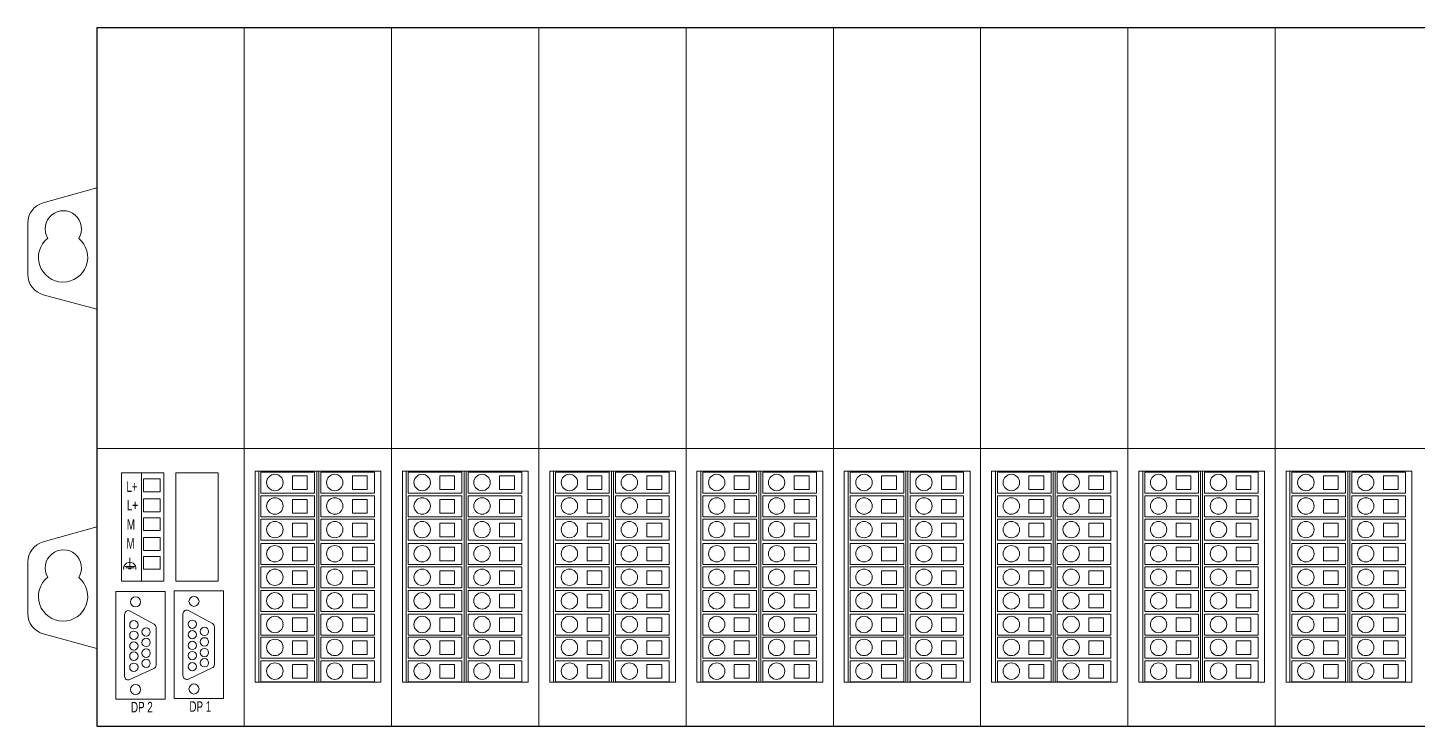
# Model space of a CAD drawing. Header units: millimetres. Extents: x 33157 to 59611, y -29750 to 1750.
# Drawn here: x 55443 to 55773.1, y -3571.9 to -3405.9 of the extents above; entities that cross this region are included whole.
import ezdxf

# ---------------------------------------------------------------- set-up
doc = ezdxf.new("R2010")
doc.units = ezdxf.units.MM
doc.layers.get('0').update_dxf_attribs({"lineweight": 18})
doc.layers.add('细实线', color=7, linetype='Continuous', lineweight=20)
doc.styles.add('HZ', font='arial.ttf')

msp = doc.modelspace()

# ---------------------------------------------------------------- linework, layer by layer
for p, q in [((55494.39, -3405.93), (55494.39, -3571.93)), ((55529.39, -3405.93), (55529.39, -3571.93)), ((55564.39, -3405.93), (55564.39, -3571.93)), ((55564.39, -3405.93), (55564.39, -3571.93)), ((55564.39, -3405.93), (55564.39, -3571.93)), ((55599.39, -3405.93), (55599.39, -3571.93)), ((55634.39, -3405.93), (55634.39, -3571.93)), ((55634.39, -3405.93), (55634.39, -3571.93)), ((55669.39, -3405.93), (55669.39, -3571.93)), ((55704.39, -3405.93), (55704.39, -3571.93)), ((55704.39, -3405.93), (55704.39, -3571.93)), ((55739.39, -3405.93), (55739.39, -3571.93)), ((55446.6, -3447.54), (55459.34, -3443.95)), ((55458.96, -3444.11), (55458.8, -3444.11)), ((55442.96, -3452.35), (55442.96, -3464.55)), ((55446.64, -3469.38), (55459.34, -3472.84)), ((55459.39, -3505.93), (55844.39, -3505.93)), ((55469.95, -3511.67), (55469.95, -3537.49)), ((55497.89, -3511.34), (55497.89, -3561.48)), ((55497.89, -3511.34), (55511.64, -3511.34)), ((55511.64, -3511.34), (55525.38, -3511.34)), ((55511.64, -3511.34), (55511.64, -3561.48)), ((55512.12, -3511.34), (55512.12, -3561.48)), ((55532.89, -3511.34), (55546.64, -3511.34)), ((55532.89, -3511.34), (55532.89, -3561.48)), ((55546.64, -3511.34), (55546.64, -3561.48)), ((55546.64, -3511.34), (55560.38, -3511.34)), ((55547.12, -3511.34), (55547.12, -3561.48)), ((55567.89, -3511.34), (55581.64, -3511.34)), ((55567.89, -3511.34), (55567.89, -3561.48)), ((55581.64, -3511.34), (55581.64, -3561.48)), ((55581.64, -3511.34), (55595.38, -3511.34)), ((55582.12, -3511.34), (55582.12, -3561.48)), ((55602.89, -3511.34), (55602.89, -3561.48)), ((55602.89, -3511.34), (55616.64, -3511.34)), ((55616.64, -3511.34), (55630.38, -3511.34)), ((55616.64, -3511.34), (55616.64, -3561.48)), ((55617.12, -3511.34), (55617.12, -3561.48)), ((55637.89, -3511.34), (55637.89, -3561.48)), ((55637.89, -3511.34), (55651.64, -3511.34)), ((55651.64, -3511.34), (55665.38, -3511.34)), ((55651.64, -3511.34), (55651.64, -3561.48)), ((55652.12, -3511.34), (55652.12, -3561.48)), ((55672.89, -3511.34), (55672.89, -3561.48)), ((55672.89, -3511.34), (55686.64, -3511.34)), ((55686.64, -3511.34), (55700.38, -3511.34)), ((55686.64, -3511.34), (55686.64, -3561.48)), ((55687.12, -3511.34), (55687.12, -3561.48)), ((55707.89, -3511.34), (55707.89, -3561.48)), ((55707.89, -3511.34), (55721.64, -3511.34)), ((55721.64, -3511.34), (55735.38, -3511.34)), ((55721.64, -3511.34), (55721.64, -3561.48)), ((55722.12, -3511.34), (55722.12, -3561.48)), ((55742.89, -3511.34), (55742.89, -3561.48)), ((55742.89, -3511.34), (55756.64, -3511.34)), ((55756.64, -3511.34), (55770.38, -3511.34)), ((55756.64, -3511.34), (55756.64, -3561.48)), ((55757.12, -3511.34), (55757.12, -3561.48)), ((55446.6, -3528.14), (55459.34, -3524.55)), ((55458.96, -3524.71), (55458.8, -3524.71)), ((55467.19, -3533.98), (55467.19, -3531.92)), ((55442.96, -3532.96), (55442.96, -3545.16)), ((55466.01, -3533.98), (55468.39, -3533.98)), ((55466.28, -3534.28), (55468.2, -3534.28)), ((55466.88, -3534.56), (55467.52, -3534.56)), ((55465.95, -3545.36), (55465.95, -3560.05)), ((55467.27, -3544.58), (55472.97, -3547.67)), ((55479.83, -3545.23), (55479.83, -3559.91)), ((55481.16, -3544.44), (55486.85, -3547.53)), ((55473.44, -3557.4), (55473.44, -3548.45)), ((55487.32, -3557.27), (55487.32, -3548.32)), ((55446.64, -3549.98), (55459.34, -3553.44)), ((55467.22, -3560.86), (55472.92, -3558.21)), ((55481.11, -3560.73), (55486.8, -3558.08)), ((55459.39, -3571.93), (55497.39, -3571.93))]:
    msp.add_line(p, q)
at = {"lineweight": 30}
msp.add_lwpolyline([(55844.39, -3405.93), (55459.39, -3405.93), (55459.39, -3571.93), (55844.39, -3571.93)], dxfattribs=at)
for points in [[(55465.19, -3511.67), (55465.19, -3537.49), (55475.25, -3537.49), (55475.25, -3511.67)], [(55478.16, -3511.67), (55478.16, -3537.49), (55488.22, -3537.49), (55488.22, -3511.67)], [(55496.98, -3511.34), (55496.98, -3561.48), (55526.86, -3561.48), (55526.86, -3511.34)], [(55498.37, -3511.55), (55498.37, -3516.55), (55511.12, -3516.55), (55511.12, -3511.55)], [(55505.85, -3512.44), (55505.85, -3515.7), (55509.37, -3515.7), (55509.37, -3512.44)], [(55512.61, -3511.55), (55512.61, -3516.55), (55525.35, -3516.55), (55525.35, -3511.55)], [(55520.08, -3512.44), (55520.08, -3515.7), (55523.6, -3515.7), (55523.6, -3512.44)], [(55531.98, -3511.34), (55531.98, -3561.48), (55561.86, -3561.48), (55561.86, -3511.34)], [(55533.37, -3511.55), (55533.37, -3516.55), (55546.12, -3516.55), (55546.12, -3511.55)], [(55540.85, -3512.44), (55540.85, -3515.7), (55544.37, -3515.7), (55544.37, -3512.44)], [(55547.61, -3511.55), (55547.61, -3516.55), (55560.35, -3516.55), (55560.35, -3511.55)], [(55555.08, -3512.44), (55555.08, -3515.7), (55558.6, -3515.7), (55558.6, -3512.44)], [(55566.98, -3511.34), (55566.98, -3561.48), (55596.86, -3561.48), (55596.86, -3511.34)], [(55568.37, -3511.55), (55568.37, -3516.55), (55581.12, -3516.55), (55581.12, -3511.55)], [(55575.85, -3512.44), (55575.85, -3515.7), (55579.37, -3515.7), (55579.37, -3512.44)], [(55582.61, -3511.55), (55582.61, -3516.55), (55595.35, -3516.55), (55595.35, -3511.55)], [(55590.08, -3512.44), (55590.08, -3515.7), (55593.6, -3515.7), (55593.6, -3512.44)], [(55601.98, -3511.34), (55601.98, -3561.48), (55631.86, -3561.48), (55631.86, -3511.34)], [(55603.37, -3511.55), (55603.37, -3516.55), (55616.12, -3516.55), (55616.12, -3511.55)], [(55610.85, -3512.44), (55610.85, -3515.7), (55614.37, -3515.7), (55614.37, -3512.44)], [(55617.61, -3511.55), (55617.61, -3516.55), (55630.35, -3516.55), (55630.35, -3511.55)], [(55625.08, -3512.44), (55625.08, -3515.7), (55628.6, -3515.7), (55628.6, -3512.44)], [(55636.98, -3511.34), (55636.98, -3561.48), (55666.86, -3561.48), (55666.86, -3511.34)], [(55638.37, -3511.55), (55638.37, -3516.55), (55651.12, -3516.55), (55651.12, -3511.55)], [(55645.85, -3512.44), (55645.85, -3515.7), (55649.37, -3515.7), (55649.37, -3512.44)], [(55652.61, -3511.55), (55652.61, -3516.55), (55665.35, -3516.55), (55665.35, -3511.55)], [(55660.08, -3512.44), (55660.08, -3515.7), (55663.6, -3515.7), (55663.6, -3512.44)], [(55671.98, -3511.34), (55671.98, -3561.48), (55701.86, -3561.48), (55701.86, -3511.34)], [(55673.37, -3511.55), (55673.37, -3516.55), (55686.12, -3516.55), (55686.12, -3511.55)], [(55680.85, -3512.44), (55680.85, -3515.7), (55684.37, -3515.7), (55684.37, -3512.44)], [(55687.61, -3511.55), (55687.61, -3516.55), (55700.35, -3516.55), (55700.35, -3511.55)], [(55695.08, -3512.44), (55695.08, -3515.7), (55698.6, -3515.7), (55698.6, -3512.44)], [(55706.98, -3511.34), (55706.98, -3561.48), (55736.86, -3561.48), (55736.86, -3511.34)], [(55708.37, -3511.55), (55708.37, -3516.55), (55721.12, -3516.55), (55721.12, -3511.55)], [(55715.85, -3512.44), (55715.85, -3515.7), (55719.37, -3515.7), (55719.37, -3512.44)], [(55722.61, -3511.55), (55722.61, -3516.55), (55735.35, -3516.55), (55735.35, -3511.55)], [(55730.08, -3512.44), (55730.08, -3515.7), (55733.6, -3515.7), (55733.6, -3512.44)], [(55741.98, -3511.34), (55741.98, -3561.48), (55771.86, -3561.48), (55771.86, -3511.34)], [(55743.37, -3511.55), (55743.37, -3516.55), (55756.12, -3516.55), (55756.12, -3511.55)], [(55750.85, -3512.44), (55750.85, -3515.7), (55754.37, -3515.7), (55754.37, -3512.44)], [(55757.61, -3511.55), (55757.61, -3516.55), (55770.35, -3516.55), (55770.35, -3511.55)], [(55765.08, -3512.44), (55765.08, -3515.7), (55768.6, -3515.7), (55768.6, -3512.44)], [(55470.46, -3513.14), (55470.46, -3516.22), (55474.39, -3516.22), (55474.39, -3513.14)], [(55470.46, -3517.89), (55470.46, -3520.96), (55474.39, -3520.96), (55474.39, -3517.89)], [(55498.37, -3517.15), (55498.37, -3522.15), (55511.12, -3522.15), (55511.12, -3517.15)], [(55505.85, -3518.04), (55505.85, -3521.3), (55509.37, -3521.3), (55509.37, -3518.04)], [(55512.61, -3517.15), (55512.61, -3522.15), (55525.35, -3522.15), (55525.35, -3517.15)], [(55520.08, -3518.04), (55520.08, -3521.3), (55523.6, -3521.3), (55523.6, -3518.04)], [(55533.37, -3517.15), (55533.37, -3522.15), (55546.12, -3522.15), (55546.12, -3517.15)], [(55540.85, -3518.04), (55540.85, -3521.3), (55544.37, -3521.3), (55544.37, -3518.04)], [(55547.61, -3517.15), (55547.61, -3522.15), (55560.35, -3522.15), (55560.35, -3517.15)], [(55555.08, -3518.04), (55555.08, -3521.3), (55558.6, -3521.3), (55558.6, -3518.04)], [(55568.37, -3517.15), (55568.37, -3522.15), (55581.12, -3522.15), (55581.12, -3517.15)], [(55575.85, -3518.04), (55575.85, -3521.3), (55579.37, -3521.3), (55579.37, -3518.04)], [(55582.61, -3517.15), (55582.61, -3522.15), (55595.35, -3522.15), (55595.35, -3517.15)], [(55590.08, -3518.04), (55590.08, -3521.3), (55593.6, -3521.3), (55593.6, -3518.04)], [(55603.37, -3517.15), (55603.37, -3522.15), (55616.12, -3522.15), (55616.12, -3517.15)], [(55610.85, -3518.04), (55610.85, -3521.3), (55614.37, -3521.3), (55614.37, -3518.04)], [(55617.61, -3517.15), (55617.61, -3522.15), (55630.35, -3522.15), (55630.35, -3517.15)], [(55625.08, -3518.04), (55625.08, -3521.3), (55628.6, -3521.3), (55628.6, -3518.04)], [(55638.37, -3517.15), (55638.37, -3522.15), (55651.12, -3522.15), (55651.12, -3517.15)], [(55645.85, -3518.04), (55645.85, -3521.3), (55649.37, -3521.3), (55649.37, -3518.04)], [(55652.61, -3517.15), (55652.61, -3522.15), (55665.35, -3522.15), (55665.35, -3517.15)], [(55660.08, -3518.04), (55660.08, -3521.3), (55663.6, -3521.3), (55663.6, -3518.04)], [(55673.37, -3517.15), (55673.37, -3522.15), (55686.12, -3522.15), (55686.12, -3517.15)], [(55680.85, -3518.04), (55680.85, -3521.3), (55684.37, -3521.3), (55684.37, -3518.04)], [(55687.61, -3517.15), (55687.61, -3522.15), (55700.35, -3522.15), (55700.35, -3517.15)], [(55695.08, -3518.04), (55695.08, -3521.3), (55698.6, -3521.3), (55698.6, -3518.04)], [(55708.37, -3517.15), (55708.37, -3522.15), (55721.12, -3522.15), (55721.12, -3517.15)], [(55715.85, -3518.04), (55715.85, -3521.3), (55719.37, -3521.3), (55719.37, -3518.04)], [(55722.61, -3517.15), (55722.61, -3522.15), (55735.35, -3522.15), (55735.35, -3517.15)], [(55730.08, -3518.04), (55730.08, -3521.3), (55733.6, -3521.3), (55733.6, -3518.04)], [(55743.37, -3517.15), (55743.37, -3522.15), (55756.12, -3522.15), (55756.12, -3517.15)], [(55750.85, -3518.04), (55750.85, -3521.3), (55754.37, -3521.3), (55754.37, -3518.04)], [(55757.61, -3517.15), (55757.61, -3522.15), (55770.35, -3522.15), (55770.35, -3517.15)], [(55765.08, -3518.04), (55765.08, -3521.3), (55768.6, -3521.3), (55768.6, -3518.04)], [(55470.46, -3522.37), (55470.46, -3525.45), (55474.39, -3525.45), (55474.39, -3522.37)], [(55498.37, -3522.75), (55498.37, -3527.75), (55511.12, -3527.75), (55511.12, -3522.75)], [(55512.61, -3522.75), (55512.61, -3527.75), (55525.35, -3527.75), (55525.35, -3522.75)], [(55533.37, -3522.75), (55533.37, -3527.75), (55546.12, -3527.75), (55546.12, -3522.75)], [(55547.61, -3522.75), (55547.61, -3527.75), (55560.35, -3527.75), (55560.35, -3522.75)], [(55568.37, -3522.75), (55568.37, -3527.75), (55581.12, -3527.75), (55581.12, -3522.75)], [(55582.61, -3522.75), (55582.61, -3527.75), (55595.35, -3527.75), (55595.35, -3522.75)], [(55603.37, -3522.75), (55603.37, -3527.75), (55616.12, -3527.75), (55616.12, -3522.75)], [(55617.61, -3522.75), (55617.61, -3527.75), (55630.35, -3527.75), (55630.35, -3522.75)], [(55638.37, -3522.75), (55638.37, -3527.75), (55651.12, -3527.75), (55651.12, -3522.75)], [(55652.61, -3522.75), (55652.61, -3527.75), (55665.35, -3527.75), (55665.35, -3522.75)], [(55673.37, -3522.75), (55673.37, -3527.75), (55686.12, -3527.75), (55686.12, -3522.75)], [(55687.61, -3522.75), (55687.61, -3527.75), (55700.35, -3527.75), (55700.35, -3522.75)], [(55708.37, -3522.75), (55708.37, -3527.75), (55721.12, -3527.75), (55721.12, -3522.75)], [(55722.61, -3522.75), (55722.61, -3527.75), (55735.35, -3527.75), (55735.35, -3522.75)], [(55743.37, -3522.75), (55743.37, -3527.75), (55756.12, -3527.75), (55756.12, -3522.75)], [(55757.61, -3522.75), (55757.61, -3527.75), (55770.35, -3527.75), (55770.35, -3522.75)], [(55505.85, -3523.64), (55505.85, -3526.9), (55509.37, -3526.9), (55509.37, -3523.64)], [(55520.08, -3523.64), (55520.08, -3526.9), (55523.6, -3526.9), (55523.6, -3523.64)], [(55540.85, -3523.64), (55540.85, -3526.9), (55544.37, -3526.9), (55544.37, -3523.64)], [(55555.08, -3523.64), (55555.08, -3526.9), (55558.6, -3526.9), (55558.6, -3523.64)], [(55575.85, -3523.64), (55575.85, -3526.9), (55579.37, -3526.9), (55579.37, -3523.64)], [(55590.08, -3523.64), (55590.08, -3526.9), (55593.6, -3526.9), (55593.6, -3523.64)], [(55610.85, -3523.64), (55610.85, -3526.9), (55614.37, -3526.9), (55614.37, -3523.64)], [(55625.08, -3523.64), (55625.08, -3526.9), (55628.6, -3526.9), (55628.6, -3523.64)], [(55645.85, -3523.64), (55645.85, -3526.9), (55649.37, -3526.9), (55649.37, -3523.64)], [(55660.08, -3523.64), (55660.08, -3526.9), (55663.6, -3526.9), (55663.6, -3523.64)], [(55680.85, -3523.64), (55680.85, -3526.9), (55684.37, -3526.9), (55684.37, -3523.64)], [(55695.08, -3523.64), (55695.08, -3526.9), (55698.6, -3526.9), (55698.6, -3523.64)], [(55715.85, -3523.64), (55715.85, -3526.9), (55719.37, -3526.9), (55719.37, -3523.64)], [(55730.08, -3523.64), (55730.08, -3526.9), (55733.6, -3526.9), (55733.6, -3523.64)], [(55750.85, -3523.64), (55750.85, -3526.9), (55754.37, -3526.9), (55754.37, -3523.64)], [(55765.08, -3523.64), (55765.08, -3526.9), (55768.6, -3526.9), (55768.6, -3523.64)], [(55470.46, -3527.11), (55470.46, -3530.19), (55474.39, -3530.19), (55474.39, -3527.11)], [(55498.37, -3528.47), (55498.37, -3533.47), (55511.12, -3533.47), (55511.12, -3528.47)], [(55505.85, -3529.37), (55505.85, -3532.63), (55509.37, -3532.63), (55509.37, -3529.37)], [(55512.61, -3528.47), (55512.61, -3533.47), (55525.35, -3533.47), (55525.35, -3528.47)], [(55520.08, -3529.37), (55520.08, -3532.63), (55523.6, -3532.63), (55523.6, -3529.37)], [(55533.37, -3528.47), (55533.37, -3533.47), (55546.12, -3533.47), (55546.12, -3528.47)], [(55540.85, -3529.37), (55540.85, -3532.63), (55544.37, -3532.63), (55544.37, -3529.37)], [(55547.61, -3528.47), (55547.61, -3533.47), (55560.35, -3533.47), (55560.35, -3528.47)], [(55555.08, -3529.37), (55555.08, -3532.63), (55558.6, -3532.63), (55558.6, -3529.37)], [(55568.37, -3528.47), (55568.37, -3533.47), (55581.12, -3533.47), (55581.12, -3528.47)], [(55575.85, -3529.37), (55575.85, -3532.63), (55579.37, -3532.63), (55579.37, -3529.37)], [(55582.61, -3528.47), (55582.61, -3533.47), (55595.35, -3533.47), (55595.35, -3528.47)], [(55590.08, -3529.37), (55590.08, -3532.63), (55593.6, -3532.63), (55593.6, -3529.37)], [(55603.37, -3528.47), (55603.37, -3533.47), (55616.12, -3533.47), (55616.12, -3528.47)], [(55610.85, -3529.37), (55610.85, -3532.63), (55614.37, -3532.63), (55614.37, -3529.37)], [(55617.61, -3528.47), (55617.61, -3533.47), (55630.35, -3533.47), (55630.35, -3528.47)], [(55625.08, -3529.37), (55625.08, -3532.63), (55628.6, -3532.63), (55628.6, -3529.37)], [(55638.37, -3528.47), (55638.37, -3533.47), (55651.12, -3533.47), (55651.12, -3528.47)], [(55645.85, -3529.37), (55645.85, -3532.63), (55649.37, -3532.63), (55649.37, -3529.37)], [(55652.61, -3528.47), (55652.61, -3533.47), (55665.35, -3533.47), (55665.35, -3528.47)], [(55660.08, -3529.37), (55660.08, -3532.63), (55663.6, -3532.63), (55663.6, -3529.37)], [(55673.37, -3528.47), (55673.37, -3533.47), (55686.12, -3533.47), (55686.12, -3528.47)], [(55680.85, -3529.37), (55680.85, -3532.63), (55684.37, -3532.63), (55684.37, -3529.37)], [(55687.61, -3528.47), (55687.61, -3533.47), (55700.35, -3533.47), (55700.35, -3528.47)], [(55695.08, -3529.37), (55695.08, -3532.63), (55698.6, -3532.63), (55698.6, -3529.37)], [(55708.37, -3528.47), (55708.37, -3533.47), (55721.12, -3533.47), (55721.12, -3528.47)], [(55715.85, -3529.37), (55715.85, -3532.63), (55719.37, -3532.63), (55719.37, -3529.37)], [(55722.61, -3528.47), (55722.61, -3533.47), (55735.35, -3533.47), (55735.35, -3528.47)], [(55730.08, -3529.37), (55730.08, -3532.63), (55733.6, -3532.63), (55733.6, -3529.37)], [(55743.37, -3528.47), (55743.37, -3533.47), (55756.12, -3533.47), (55756.12, -3528.47)], [(55750.85, -3529.37), (55750.85, -3532.63), (55754.37, -3532.63), (55754.37, -3529.37)], [(55757.61, -3528.47), (55757.61, -3533.47), (55770.35, -3533.47), (55770.35, -3528.47)], [(55765.08, -3529.37), (55765.08, -3532.63), (55768.6, -3532.63), (55768.6, -3529.37)], [(55470.46, -3531.56), (55470.46, -3534.63), (55474.39, -3534.63), (55474.39, -3531.56)], [(55498.37, -3534.07), (55498.37, -3539.07), (55511.12, -3539.07), (55511.12, -3534.07)], [(55505.85, -3534.97), (55505.85, -3538.23), (55509.37, -3538.23), (55509.37, -3534.97)], [(55512.61, -3534.07), (55512.61, -3539.07), (55525.35, -3539.07), (55525.35, -3534.07)], [(55520.08, -3534.97), (55520.08, -3538.23), (55523.6, -3538.23), (55523.6, -3534.97)], [(55533.37, -3534.07), (55533.37, -3539.07), (55546.12, -3539.07), (55546.12, -3534.07)], [(55540.85, -3534.97), (55540.85, -3538.23), (55544.37, -3538.23), (55544.37, -3534.97)], [(55547.61, -3534.07), (55547.61, -3539.07), (55560.35, -3539.07), (55560.35, -3534.07)], [(55555.08, -3534.97), (55555.08, -3538.23), (55558.6, -3538.23), (55558.6, -3534.97)], [(55568.37, -3534.07), (55568.37, -3539.07), (55581.12, -3539.07), (55581.12, -3534.07)], [(55575.85, -3534.97), (55575.85, -3538.23), (55579.37, -3538.23), (55579.37, -3534.97)], [(55582.61, -3534.07), (55582.61, -3539.07), (55595.35, -3539.07), (55595.35, -3534.07)], [(55590.08, -3534.97), (55590.08, -3538.23), (55593.6, -3538.23), (55593.6, -3534.97)], [(55603.37, -3534.07), (55603.37, -3539.07), (55616.12, -3539.07), (55616.12, -3534.07)], [(55610.85, -3534.97), (55610.85, -3538.23), (55614.37, -3538.23), (55614.37, -3534.97)], [(55617.61, -3534.07), (55617.61, -3539.07), (55630.35, -3539.07), (55630.35, -3534.07)], [(55625.08, -3534.97), (55625.08, -3538.23), (55628.6, -3538.23), (55628.6, -3534.97)], [(55638.37, -3534.07), (55638.37, -3539.07), (55651.12, -3539.07), (55651.12, -3534.07)], [(55645.85, -3534.97), (55645.85, -3538.23), (55649.37, -3538.23), (55649.37, -3534.97)], [(55652.61, -3534.07), (55652.61, -3539.07), (55665.35, -3539.07), (55665.35, -3534.07)], [(55660.08, -3534.97), (55660.08, -3538.23), (55663.6, -3538.23), (55663.6, -3534.97)], [(55673.37, -3534.07), (55673.37, -3539.07), (55686.12, -3539.07), (55686.12, -3534.07)], [(55680.85, -3534.97), (55680.85, -3538.23), (55684.37, -3538.23), (55684.37, -3534.97)], [(55687.61, -3534.07), (55687.61, -3539.07), (55700.35, -3539.07), (55700.35, -3534.07)], [(55695.08, -3534.97), (55695.08, -3538.23), (55698.6, -3538.23), (55698.6, -3534.97)], [(55708.37, -3534.07), (55708.37, -3539.07), (55721.12, -3539.07), (55721.12, -3534.07)], [(55715.85, -3534.97), (55715.85, -3538.23), (55719.37, -3538.23), (55719.37, -3534.97)], [(55722.61, -3534.07), (55722.61, -3539.07), (55735.35, -3539.07), (55735.35, -3534.07)], [(55730.08, -3534.97), (55730.08, -3538.23), (55733.6, -3538.23), (55733.6, -3534.97)], [(55743.37, -3534.07), (55743.37, -3539.07), (55756.12, -3539.07), (55756.12, -3534.07)], [(55750.85, -3534.97), (55750.85, -3538.23), (55754.37, -3538.23), (55754.37, -3534.97)], [(55757.61, -3534.07), (55757.61, -3539.07), (55770.35, -3539.07), (55770.35, -3534.07)], [(55765.08, -3534.97), (55765.08, -3538.23), (55768.6, -3538.23), (55768.6, -3534.97)], [(55463.87, -3539.91), (55475.58, -3539.91), (55475.58, -3565.52), (55463.87, -3565.52)], [(55477.75, -3539.77), (55489.47, -3539.77), (55489.47, -3565.38), (55477.75, -3565.38)], [(55498.37, -3539.67), (55498.37, -3544.67), (55511.12, -3544.67), (55511.12, -3539.67)], [(55505.85, -3540.57), (55505.85, -3543.83), (55509.37, -3543.83), (55509.37, -3540.57)], [(55512.61, -3539.67), (55512.61, -3544.67), (55525.35, -3544.67), (55525.35, -3539.67)], [(55520.08, -3540.57), (55520.08, -3543.83), (55523.6, -3543.83), (55523.6, -3540.57)], [(55533.37, -3539.67), (55533.37, -3544.67), (55546.12, -3544.67), (55546.12, -3539.67)], [(55540.85, -3540.57), (55540.85, -3543.83), (55544.37, -3543.83), (55544.37, -3540.57)], [(55547.61, -3539.67), (55547.61, -3544.67), (55560.35, -3544.67), (55560.35, -3539.67)], [(55555.08, -3540.57), (55555.08, -3543.83), (55558.6, -3543.83), (55558.6, -3540.57)], [(55568.37, -3539.67), (55568.37, -3544.67), (55581.12, -3544.67), (55581.12, -3539.67)], [(55575.85, -3540.57), (55575.85, -3543.83), (55579.37, -3543.83), (55579.37, -3540.57)], [(55582.61, -3539.67), (55582.61, -3544.67), (55595.35, -3544.67), (55595.35, -3539.67)], [(55590.08, -3540.57), (55590.08, -3543.83), (55593.6, -3543.83), (55593.6, -3540.57)], [(55603.37, -3539.67), (55603.37, -3544.67), (55616.12, -3544.67), (55616.12, -3539.67)], [(55610.85, -3540.57), (55610.85, -3543.83), (55614.37, -3543.83), (55614.37, -3540.57)], [(55617.61, -3539.67), (55617.61, -3544.67), (55630.35, -3544.67), (55630.35, -3539.67)], [(55625.08, -3540.57), (55625.08, -3543.83), (55628.6, -3543.83), (55628.6, -3540.57)], [(55638.37, -3539.67), (55638.37, -3544.67), (55651.12, -3544.67), (55651.12, -3539.67)], [(55645.85, -3540.57), (55645.85, -3543.83), (55649.37, -3543.83), (55649.37, -3540.57)], [(55652.61, -3539.67), (55652.61, -3544.67), (55665.35, -3544.67), (55665.35, -3539.67)], [(55660.08, -3540.57), (55660.08, -3543.83), (55663.6, -3543.83), (55663.6, -3540.57)], [(55673.37, -3539.67), (55673.37, -3544.67), (55686.12, -3544.67), (55686.12, -3539.67)], [(55680.85, -3540.57), (55680.85, -3543.83), (55684.37, -3543.83), (55684.37, -3540.57)], [(55687.61, -3539.67), (55687.61, -3544.67), (55700.35, -3544.67), (55700.35, -3539.67)], [(55695.08, -3540.57), (55695.08, -3543.83), (55698.6, -3543.83), (55698.6, -3540.57)], [(55708.37, -3539.67), (55708.37, -3544.67), (55721.12, -3544.67), (55721.12, -3539.67)], [(55715.85, -3540.57), (55715.85, -3543.83), (55719.37, -3543.83), (55719.37, -3540.57)], [(55722.61, -3539.67), (55722.61, -3544.67), (55735.35, -3544.67), (55735.35, -3539.67)], [(55730.08, -3540.57), (55730.08, -3543.83), (55733.6, -3543.83), (55733.6, -3540.57)], [(55743.37, -3539.67), (55743.37, -3544.67), (55756.12, -3544.67), (55756.12, -3539.67)], [(55750.85, -3540.57), (55750.85, -3543.83), (55754.37, -3543.83), (55754.37, -3540.57)], [(55757.61, -3539.67), (55757.61, -3544.67), (55770.35, -3544.67), (55770.35, -3539.67)], [(55765.08, -3540.57), (55765.08, -3543.83), (55768.6, -3543.83), (55768.6, -3540.57)], [(55498.37, -3545.29), (55498.37, -3550.29), (55511.12, -3550.29), (55511.12, -3545.29)], [(55512.61, -3545.29), (55512.61, -3550.29), (55525.35, -3550.29), (55525.35, -3545.29)], [(55533.37, -3545.29), (55533.37, -3550.29), (55546.12, -3550.29), (55546.12, -3545.29)], [(55547.61, -3545.29), (55547.61, -3550.29), (55560.35, -3550.29), (55560.35, -3545.29)], [(55568.37, -3545.29), (55568.37, -3550.29), (55581.12, -3550.29), (55581.12, -3545.29)], [(55582.61, -3545.29), (55582.61, -3550.29), (55595.35, -3550.29), (55595.35, -3545.29)], [(55603.37, -3545.29), (55603.37, -3550.29), (55616.12, -3550.29), (55616.12, -3545.29)], [(55617.61, -3545.29), (55617.61, -3550.29), (55630.35, -3550.29), (55630.35, -3545.29)], [(55638.37, -3545.29), (55638.37, -3550.29), (55651.12, -3550.29), (55651.12, -3545.29)], [(55652.61, -3545.29), (55652.61, -3550.29), (55665.35, -3550.29), (55665.35, -3545.29)], [(55673.37, -3545.29), (55673.37, -3550.29), (55686.12, -3550.29), (55686.12, -3545.29)], [(55687.61, -3545.29), (55687.61, -3550.29), (55700.35, -3550.29), (55700.35, -3545.29)], [(55708.37, -3545.29), (55708.37, -3550.29), (55721.12, -3550.29), (55721.12, -3545.29)], [(55722.61, -3545.29), (55722.61, -3550.29), (55735.35, -3550.29), (55735.35, -3545.29)], [(55743.37, -3545.29), (55743.37, -3550.29), (55756.12, -3550.29), (55756.12, -3545.29)], [(55757.61, -3545.29), (55757.61, -3550.29), (55770.35, -3550.29), (55770.35, -3545.29)], [(55505.85, -3546.18), (55505.85, -3549.44), (55509.37, -3549.44), (55509.37, -3546.18)], [(55520.08, -3546.18), (55520.08, -3549.44), (55523.6, -3549.44), (55523.6, -3546.18)], [(55540.85, -3546.18), (55540.85, -3549.44), (55544.37, -3549.44), (55544.37, -3546.18)], [(55555.08, -3546.18), (55555.08, -3549.44), (55558.6, -3549.44), (55558.6, -3546.18)], [(55575.85, -3546.18), (55575.85, -3549.44), (55579.37, -3549.44), (55579.37, -3546.18)], [(55590.08, -3546.18), (55590.08, -3549.44), (55593.6, -3549.44), (55593.6, -3546.18)], [(55610.85, -3546.18), (55610.85, -3549.44), (55614.37, -3549.44), (55614.37, -3546.18)], [(55625.08, -3546.18), (55625.08, -3549.44), (55628.6, -3549.44), (55628.6, -3546.18)], [(55645.85, -3546.18), (55645.85, -3549.44), (55649.37, -3549.44), (55649.37, -3546.18)], [(55660.08, -3546.18), (55660.08, -3549.44), (55663.6, -3549.44), (55663.6, -3546.18)], [(55680.85, -3546.18), (55680.85, -3549.44), (55684.37, -3549.44), (55684.37, -3546.18)], [(55695.08, -3546.18), (55695.08, -3549.44), (55698.6, -3549.44), (55698.6, -3546.18)], [(55715.85, -3546.18), (55715.85, -3549.44), (55719.37, -3549.44), (55719.37, -3546.18)], [(55730.08, -3546.18), (55730.08, -3549.44), (55733.6, -3549.44), (55733.6, -3546.18)], [(55750.85, -3546.18), (55750.85, -3549.44), (55754.37, -3549.44), (55754.37, -3546.18)], [(55765.08, -3546.18), (55765.08, -3549.44), (55768.6, -3549.44), (55768.6, -3546.18)], [(55498.37, -3550.75), (55498.37, -3555.75), (55511.12, -3555.75), (55511.12, -3550.75)], [(55505.85, -3551.65), (55505.85, -3554.9), (55509.37, -3554.9), (55509.37, -3551.65)], [(55512.61, -3550.75), (55512.61, -3555.75), (55525.35, -3555.75), (55525.35, -3550.75)], [(55520.08, -3551.65), (55520.08, -3554.9), (55523.6, -3554.9), (55523.6, -3551.65)], [(55533.37, -3550.75), (55533.37, -3555.75), (55546.12, -3555.75), (55546.12, -3550.75)], [(55540.85, -3551.65), (55540.85, -3554.9), (55544.37, -3554.9), (55544.37, -3551.65)], [(55547.61, -3550.75), (55547.61, -3555.75), (55560.35, -3555.75), (55560.35, -3550.75)], [(55555.08, -3551.65), (55555.08, -3554.9), (55558.6, -3554.9), (55558.6, -3551.65)], [(55568.37, -3550.75), (55568.37, -3555.75), (55581.12, -3555.75), (55581.12, -3550.75)], [(55575.85, -3551.65), (55575.85, -3554.9), (55579.37, -3554.9), (55579.37, -3551.65)], [(55582.61, -3550.75), (55582.61, -3555.75), (55595.35, -3555.75), (55595.35, -3550.75)], [(55590.08, -3551.65), (55590.08, -3554.9), (55593.6, -3554.9), (55593.6, -3551.65)], [(55603.37, -3550.75), (55603.37, -3555.75), (55616.12, -3555.75), (55616.12, -3550.75)], [(55610.85, -3551.65), (55610.85, -3554.9), (55614.37, -3554.9), (55614.37, -3551.65)], [(55617.61, -3550.75), (55617.61, -3555.75), (55630.35, -3555.75), (55630.35, -3550.75)], [(55625.08, -3551.65), (55625.08, -3554.9), (55628.6, -3554.9), (55628.6, -3551.65)], [(55638.37, -3550.75), (55638.37, -3555.75), (55651.12, -3555.75), (55651.12, -3550.75)], [(55645.85, -3551.65), (55645.85, -3554.9), (55649.37, -3554.9), (55649.37, -3551.65)], [(55652.61, -3550.75), (55652.61, -3555.75), (55665.35, -3555.75), (55665.35, -3550.75)], [(55660.08, -3551.65), (55660.08, -3554.9), (55663.6, -3554.9), (55663.6, -3551.65)], [(55673.37, -3550.75), (55673.37, -3555.75), (55686.12, -3555.75), (55686.12, -3550.75)], [(55680.85, -3551.65), (55680.85, -3554.9), (55684.37, -3554.9), (55684.37, -3551.65)], [(55687.61, -3550.75), (55687.61, -3555.75), (55700.35, -3555.75), (55700.35, -3550.75)], [(55695.08, -3551.65), (55695.08, -3554.9), (55698.6, -3554.9), (55698.6, -3551.65)], [(55708.37, -3550.75), (55708.37, -3555.75), (55721.12, -3555.75), (55721.12, -3550.75)], [(55715.85, -3551.65), (55715.85, -3554.9), (55719.37, -3554.9), (55719.37, -3551.65)], [(55722.61, -3550.75), (55722.61, -3555.75), (55735.35, -3555.75), (55735.35, -3550.75)], [(55730.08, -3551.65), (55730.08, -3554.9), (55733.6, -3554.9), (55733.6, -3551.65)], [(55743.37, -3550.75), (55743.37, -3555.75), (55756.12, -3555.75), (55756.12, -3550.75)], [(55750.85, -3551.65), (55750.85, -3554.9), (55754.37, -3554.9), (55754.37, -3551.65)], [(55757.61, -3550.75), (55757.61, -3555.75), (55770.35, -3555.75), (55770.35, -3550.75)], [(55765.08, -3551.65), (55765.08, -3554.9), (55768.6, -3554.9), (55768.6, -3551.65)], [(55498.37, -3556.38), (55498.37, -3561.38), (55511.12, -3561.38), (55511.12, -3556.38)], [(55505.85, -3557.27), (55505.85, -3560.53), (55509.37, -3560.53), (55509.37, -3557.27)], [(55512.61, -3556.38), (55512.61, -3561.38), (55525.35, -3561.38), (55525.35, -3556.38)], [(55520.08, -3557.27), (55520.08, -3560.53), (55523.6, -3560.53), (55523.6, -3557.27)], [(55533.37, -3556.38), (55533.37, -3561.38), (55546.12, -3561.38), (55546.12, -3556.38)], [(55540.85, -3557.27), (55540.85, -3560.53), (55544.37, -3560.53), (55544.37, -3557.27)], [(55547.61, -3556.38), (55547.61, -3561.38), (55560.35, -3561.38), (55560.35, -3556.38)], [(55555.08, -3557.27), (55555.08, -3560.53), (55558.6, -3560.53), (55558.6, -3557.27)], [(55568.37, -3556.38), (55568.37, -3561.38), (55581.12, -3561.38), (55581.12, -3556.38)], [(55575.85, -3557.27), (55575.85, -3560.53), (55579.37, -3560.53), (55579.37, -3557.27)], [(55582.61, -3556.38), (55582.61, -3561.38), (55595.35, -3561.38), (55595.35, -3556.38)], [(55590.08, -3557.27), (55590.08, -3560.53), (55593.6, -3560.53), (55593.6, -3557.27)], [(55603.37, -3556.38), (55603.37, -3561.38), (55616.12, -3561.38), (55616.12, -3556.38)], [(55610.85, -3557.27), (55610.85, -3560.53), (55614.37, -3560.53), (55614.37, -3557.27)], [(55617.61, -3556.38), (55617.61, -3561.38), (55630.35, -3561.38), (55630.35, -3556.38)], [(55625.08, -3557.27), (55625.08, -3560.53), (55628.6, -3560.53), (55628.6, -3557.27)], [(55638.37, -3556.38), (55638.37, -3561.38), (55651.12, -3561.38), (55651.12, -3556.38)], [(55645.85, -3557.27), (55645.85, -3560.53), (55649.37, -3560.53), (55649.37, -3557.27)], [(55652.61, -3556.38), (55652.61, -3561.38), (55665.35, -3561.38), (55665.35, -3556.38)], [(55660.08, -3557.27), (55660.08, -3560.53), (55663.6, -3560.53), (55663.6, -3557.27)], [(55673.37, -3556.38), (55673.37, -3561.38), (55686.12, -3561.38), (55686.12, -3556.38)], [(55680.85, -3557.27), (55680.85, -3560.53), (55684.37, -3560.53), (55684.37, -3557.27)], [(55687.61, -3556.38), (55687.61, -3561.38), (55700.35, -3561.38), (55700.35, -3556.38)], [(55695.08, -3557.27), (55695.08, -3560.53), (55698.6, -3560.53), (55698.6, -3557.27)], [(55708.37, -3556.38), (55708.37, -3561.38), (55721.12, -3561.38), (55721.12, -3556.38)], [(55715.85, -3557.27), (55715.85, -3560.53), (55719.37, -3560.53), (55719.37, -3557.27)], [(55722.61, -3556.38), (55722.61, -3561.38), (55735.35, -3561.38), (55735.35, -3556.38)], [(55730.08, -3557.27), (55730.08, -3560.53), (55733.6, -3560.53), (55733.6, -3557.27)], [(55743.37, -3556.38), (55743.37, -3561.38), (55756.12, -3561.38), (55756.12, -3556.38)], [(55750.85, -3557.27), (55750.85, -3560.53), (55754.37, -3560.53), (55754.37, -3557.27)], [(55757.61, -3556.38), (55757.61, -3561.38), (55770.35, -3561.38), (55770.35, -3556.38)], [(55765.08, -3557.27), (55765.08, -3560.53), (55768.6, -3560.53), (55768.6, -3557.27)]]:
    msp.add_lwpolyline(points, close=True)
for centre, radius in [((55501.67, -3514), 1.95), ((55515.9, -3514), 1.95), ((55536.67, -3514), 1.95), ((55550.9, -3514), 1.95), ((55571.67, -3514), 1.95), ((55585.9, -3514), 1.95), ((55606.67, -3514), 1.95), ((55620.9, -3514), 1.95), ((55641.67, -3514), 1.95), ((55655.9, -3514), 1.95), ((55676.67, -3514), 1.95), ((55690.9, -3514), 1.95), ((55711.67, -3514), 1.95), ((55725.9, -3514), 1.95), ((55746.67, -3514), 1.95), ((55760.9, -3514), 1.95), ((55501.67, -3519.6), 1.95), ((55515.9, -3519.6), 1.95), ((55536.67, -3519.6), 1.95), ((55550.9, -3519.6), 1.95), ((55571.67, -3519.6), 1.95), ((55585.9, -3519.6), 1.95), ((55606.67, -3519.6), 1.95), ((55620.9, -3519.6), 1.95), ((55641.67, -3519.6), 1.95), ((55655.9, -3519.6), 1.95), ((55676.67, -3519.6), 1.95), ((55690.9, -3519.6), 1.95), ((55711.67, -3519.6), 1.95), ((55725.9, -3519.6), 1.95), ((55746.67, -3519.6), 1.95), ((55760.9, -3519.6), 1.95), ((55501.67, -3525.2), 1.95), ((55515.9, -3525.2), 1.95), ((55536.67, -3525.2), 1.95), ((55550.9, -3525.2), 1.95), ((55571.67, -3525.2), 1.95), ((55585.9, -3525.2), 1.95), ((55606.67, -3525.2), 1.95), ((55620.9, -3525.2), 1.95), ((55641.67, -3525.2), 1.95), ((55655.9, -3525.2), 1.95), ((55676.67, -3525.2), 1.95), ((55690.9, -3525.2), 1.95), ((55711.67, -3525.2), 1.95), ((55725.9, -3525.2), 1.95), ((55746.67, -3525.2), 1.95), ((55760.9, -3525.2), 1.95), ((55501.67, -3530.93), 1.95), ((55515.9, -3530.93), 1.95), ((55536.67, -3530.93), 1.95), ((55550.9, -3530.93), 1.95), ((55571.67, -3530.93), 1.95), ((55585.9, -3530.93), 1.95), ((55606.67, -3530.93), 1.95), ((55620.9, -3530.93), 1.95), ((55641.67, -3530.93), 1.95), ((55655.9, -3530.93), 1.95), ((55676.67, -3530.93), 1.95), ((55690.9, -3530.93), 1.95), ((55711.67, -3530.93), 1.95), ((55725.9, -3530.93), 1.95), ((55746.67, -3530.93), 1.95), ((55760.9, -3530.93), 1.95), ((55501.67, -3536.53), 1.95), ((55515.9, -3536.53), 1.95), ((55536.67, -3536.53), 1.95), ((55550.9, -3536.53), 1.95), ((55571.67, -3536.53), 1.95), ((55585.9, -3536.53), 1.95), ((55606.67, -3536.53), 1.95), ((55620.9, -3536.53), 1.95), ((55641.67, -3536.53), 1.95), ((55655.9, -3536.53), 1.95), ((55676.67, -3536.53), 1.95), ((55690.9, -3536.53), 1.95), ((55711.67, -3536.53), 1.95), ((55725.9, -3536.53), 1.95), ((55746.67, -3536.53), 1.95), ((55760.9, -3536.53), 1.95), ((55468.57, -3542.38), 1.2), ((55482.45, -3542.25), 1.2), ((55501.67, -3542.13), 1.95), ((55515.9, -3542.13), 1.95), ((55536.67, -3542.13), 1.95), ((55550.9, -3542.13), 1.95), ((55571.67, -3542.13), 1.95), ((55585.9, -3542.13), 1.95), ((55606.67, -3542.13), 1.95), ((55620.9, -3542.13), 1.95), ((55641.67, -3542.13), 1.95), ((55655.9, -3542.13), 1.95), ((55676.67, -3542.13), 1.95), ((55690.9, -3542.13), 1.95), ((55711.67, -3542.13), 1.95), ((55725.9, -3542.13), 1.95), ((55746.67, -3542.13), 1.95), ((55760.9, -3542.13), 1.95), ((55501.67, -3547.75), 1.95), ((55515.9, -3547.75), 1.95), ((55536.67, -3547.75), 1.95), ((55550.9, -3547.75), 1.95), ((55571.67, -3547.75), 1.95), ((55585.9, -3547.75), 1.95), ((55606.67, -3547.75), 1.95), ((55620.9, -3547.75), 1.95), ((55641.67, -3547.75), 1.95), ((55655.9, -3547.75), 1.95), ((55676.67, -3547.75), 1.95), ((55690.9, -3547.75), 1.95), ((55711.67, -3547.75), 1.95), ((55725.9, -3547.75), 1.95), ((55746.67, -3547.75), 1.95), ((55760.9, -3547.75), 1.95), ((55468.16, -3547.82), 0.994), ((55468.16, -3550.31), 0.994), ((55471.06, -3549.53), 0.994), ((55482.05, -3547.69), 0.994), ((55482.05, -3550.17), 0.994), ((55484.94, -3549.4), 0.994), ((55468.16, -3552.86), 0.994), ((55471.06, -3552.02), 0.994), ((55482.05, -3552.73), 0.994), ((55484.94, -3551.88), 0.994), ((55501.67, -3553.21), 1.95), ((55515.9, -3553.21), 1.95), ((55536.67, -3553.21), 1.95), ((55550.9, -3553.21), 1.95), ((55571.67, -3553.21), 1.95), ((55585.9, -3553.21), 1.95), ((55606.67, -3553.21), 1.95), ((55620.9, -3553.21), 1.95), ((55641.67, -3553.21), 1.95), ((55655.9, -3553.21), 1.95), ((55676.67, -3553.21), 1.95), ((55690.9, -3553.21), 1.95), ((55711.67, -3553.21), 1.95), ((55725.9, -3553.21), 1.95), ((55746.67, -3553.21), 1.95), ((55760.9, -3553.21), 1.95), ((55468.16, -3555.28), 0.994), ((55471.06, -3554.57), 0.994), ((55482.05, -3555.14), 0.994), ((55484.94, -3554.44), 0.994), ((55484.94, -3556.85), 0.994), ((55468.16, -3557.91), 0.994), ((55471.06, -3556.99), 0.994), ((55482.05, -3557.77), 0.994), ((55501.67, -3558.84), 1.95), ((55515.9, -3558.84), 1.95), ((55536.67, -3558.84), 1.95), ((55550.9, -3558.84), 1.95), ((55571.67, -3558.84), 1.95), ((55585.9, -3558.84), 1.95), ((55606.67, -3558.84), 1.95), ((55620.9, -3558.84), 1.95), ((55641.67, -3558.84), 1.95), ((55655.9, -3558.84), 1.95), ((55676.67, -3558.84), 1.95), ((55690.9, -3558.84), 1.95), ((55711.67, -3558.84), 1.95), ((55725.9, -3558.84), 1.95), ((55746.67, -3558.84), 1.95), ((55760.9, -3558.84), 1.95), ((55468.57, -3563.21), 1.2), ((55482.45, -3563.08), 1.2)]:
    msp.add_circle(centre, radius)
for centre, radius, start, end in [((55447.96, -3452.35), 5, 105.7247, 180), ((55451.4, -3453.72), 4.32, 328.3, 210.6524), ((55451.34, -3460.5), 5.86, 128.6083, 50.3442), ((55447.96, -3464.55), 5, 180, 254.7449), ((55447.96, -3532.96), 5, 105.7247, 180), ((55451.4, -3534.32), 4.32, 328.3, 210.6524), ((55467.19, -3534.43), 1.47, 350.3006, 189.6994), ((55451.34, -3541.1), 5.86, 128.6083, 50.3442), ((55447.96, -3545.16), 5, 180, 254.7449), ((55466.85, -3545.36), 0.895, 61.5158, 180), ((55480.73, -3545.23), 0.895, 61.5158, 180), ((55472.54, -3548.45), 0.895, 0, 61.5158), ((55486.42, -3548.32), 0.895, 360, 61.5158), ((55472.54, -3557.4), 0.895, 294.9385, 360), ((55486.42, -3557.27), 0.895, 294.9385, 360), ((55466.85, -3560.05), 0.895, 180, 294.9385), ((55480.73, -3559.91), 0.895, 180, 294.9385)]:
    msp.add_arc(centre, radius, start, end)
at = {"layer": '细实线'}
for p, q in [((55494.39, -3405.93), (55494.39, -3571.93)), ((55494.39, -3405.93), (55494.39, -3571.93)), ((55564.39, -3405.93), (55564.39, -3571.93))]:
    msp.add_line(p, q, dxfattribs=at)

# ---------------------------------------------------------------- texts
at = {"color": 7, "linetype": 'Continuous', "style": 'HZ', "width": 0.67}
for s, height, p in [('L+', 2.488, (55466.39, -3516.25)), ('L+', 2.488, (55466.5, -3520.63)), ('M', 2.49, (55466.5, -3525.23)), ('M', 2.49, (55466.39, -3529.71))]:
    msp.add_text(s, height=height, dxfattribs=at).set_placement(p)
at = {"color": 7, "linetype": 'Continuous', "char_height": 2.4883, "attachment_point": 7, "style": 'HZ'}
for s, insert, width in [('{\\W0.67;DP 2}', (55467.48, -3568.63), 7.3136), ('{\\W0.67;DP 1}', (55481.37, -3568.5), 6.8561)]:
    msp.add_mtext(s, dxfattribs=dict(at, insert=insert, width=width))

doc.saveas('drawing.dxf')
